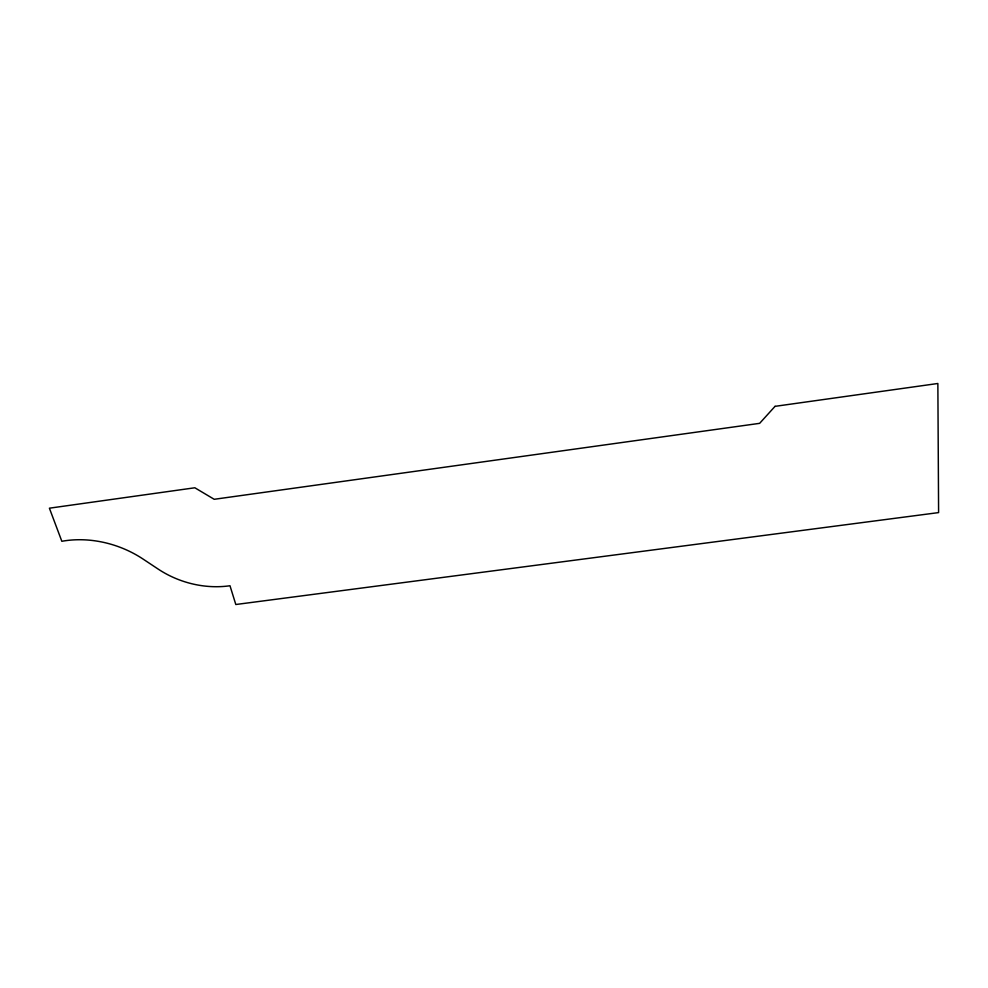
<?xml version="1.0" encoding="UTF-8"?>
<svg xmlns="http://www.w3.org/2000/svg" width="988" height="988" viewBox="0 0 988 988"><rect width="100%" height="100%" fill="white"/><g stroke="black" fill="none" stroke-linecap="round" stroke-linejoin="round"><path stroke-width="1.48" d="M775.049 406.34L759.636 423.346L214.211 499.298L194.846 487.776L49.4 508.19L61.836 541.288A92.341 72.136 20.2 0 1 143.001 559.023L158.154 569.076A89.599 74.742 20.1 0 0 229.982 585.748L235.811 604.508L938.6 512.599L937.859 383.492L775.049 406.34"/></g></svg>
